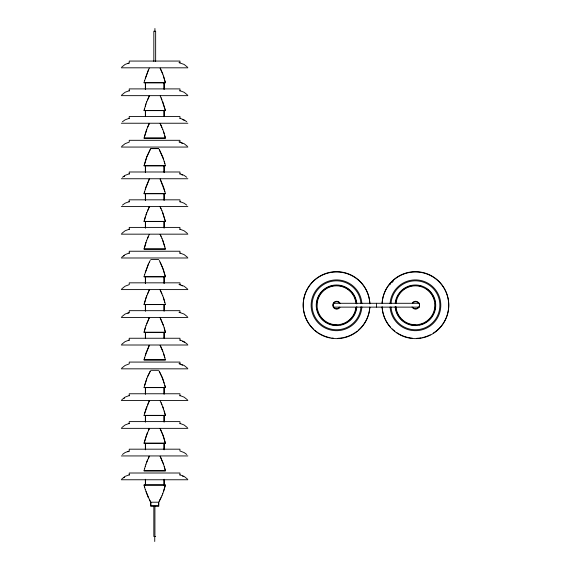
<?xml version="1.0" encoding="UTF-8"?>
<svg xmlns="http://www.w3.org/2000/svg" width="570" height="570" viewBox="0 0 570 570"><rect width="100%" height="100%" fill="white"/><g stroke="black" fill="none" stroke-linecap="round" stroke-linejoin="round"><path stroke-width="0.85" d="M144.588 80.513L144.011 82.821L165.464 82.821L163.554 76.081M144.588 108.307L144.011 110.623L165.464 110.623L162.799 101.766M144.588 191.442L144.011 193.75L165.464 193.75L163.554 187.01L160.206 179.058M144.588 274.533L144.011 276.842L165.464 276.842L163.554 270.102L160.206 262.15M144.588 357.661L144.011 359.969L165.464 359.969L163.554 353.229M144.588 468.59L144.011 470.898L165.464 470.898L164.246 466.338M144.659 80.584L148.35 69.989M144.659 135.959L146.682 129.347M145.229 216.992L144.011 221.552L165.464 221.552L162.799 212.695M144.659 274.605L148.35 264.01M145.229 327.836L144.011 332.395L165.464 332.395L164.246 327.836M149.269 345.278L145.927 353.229L144.139 359.812L165.336 359.812M144.659 385.377L147.488 376.727L150.231 371.155M144.659 413.286L149.269 400.831M144.659 468.661L145.229 466.338M145.3 78.339L149.269 68.129M145.927 103.875L144.139 110.459L165.336 110.459L161.125 97.784M145.3 106.141L146.682 101.766M145.3 189.268L149.326 179.172M145.927 242.385L144.011 249.126L165.464 249.126L162.799 240.276M145.3 272.36L149.269 262.15M145.927 325.648L144.139 332.239L165.336 332.239L163.554 325.648L160.206 317.704M145.3 355.495L149.326 345.392M145.3 466.424L145.927 464.158M163.554 491.661L165.464 484.92L144.011 484.92L144.588 487.229M146.682 212.695L144.139 221.388L165.336 221.388L161.987 210.665M145.991 214.897L149.269 206.86M146.682 240.276L144.139 248.969L165.336 248.969M146.682 295.745L144.011 304.594L165.464 304.594L163.554 297.853M145.991 325.741L149.269 317.704M146.682 378.765L144.011 387.614L165.464 387.614L164.887 385.306M146.682 406.674L144.011 415.523L165.464 415.523L164.246 410.963M145.991 464.244L147.488 460.019M162.799 493.77L165.336 485.077L144.139 485.077L145.229 489.48M146.746 101.859L149.269 95.931M146.746 240.369L148.35 236.293M146.746 323.632L149.326 317.811M147.488 432.438L144.011 443.325L165.464 443.325L163.554 436.577L160.206 428.633M146.746 462.142L149.269 456.207M161.987 495.8L162.728 493.677M147.552 99.836L149.326 96.038M147.552 127.416L149.326 123.619M147.552 210.765L149.326 206.967M147.552 238.345L149.269 234.434M147.552 293.807L149.326 290.016M147.552 376.827L150.288 371.277M147.552 404.736L149.326 400.945M161.923 495.701L159.244 501.379M149.269 123.505L147.488 127.317L144.011 138.197L165.464 138.197L164.887 135.888M149.269 179.058L145.927 187.01L144.139 193.593L165.336 193.593M149.269 289.902L145.991 297.939L144.139 304.437L165.336 304.437M149.269 428.633L145.991 436.67L144.139 443.168L165.336 443.168L162.728 434.561L160.149 428.74M148.414 430.592L149.326 428.74M148.414 458.173L149.326 456.321M161.061 497.646L159.194 501.258M150.231 149.383L146.682 156.985L144.011 165.841L165.464 165.841L164.246 161.282M150.288 149.504L146.746 157.085L144.139 165.685L165.336 165.685M149.326 262.257L150.231 260.383M121.795 67.068L125.101 64.424L129.248 62.857L129.248 61.061L179.935 61.061L179.935 62.857M121.795 94.912L125.101 92.262L129.248 90.701M121.795 146.312L125.101 143.668L129.248 142.108L129.248 140.305L179.935 140.305L180.07 142.493M121.795 233.415L125.101 230.772L129.248 229.204M121.795 257.241L125.101 254.598L129.248 253.037M121.795 288.84L125.101 286.197L129.248 284.63L129.248 282.834L179.935 282.834L180.07 285.021M121.795 316.685L125.101 314.034L129.248 312.474L129.248 310.671L179.935 310.671L179.935 312.474M121.795 344.259L125.101 341.615L129.248 340.048M121.795 368.085L125.101 365.441L129.248 363.881L129.248 362.078L179.935 362.078L180.07 364.266M121.795 399.77L125.101 397.126L129.248 395.559M121.795 427.614L125.101 424.964L129.248 423.403M121.795 479.014L125.101 476.37L129.248 474.81M122.422 121.766L125.101 119.843L129.248 118.275M122.422 177.277L125.101 175.353L129.248 173.786M122.422 205.122L125.101 203.191L129.248 201.63M122.422 454.468L125.101 452.544L129.248 450.977L129.248 449.181L179.935 449.181L179.935 450.977L184.082 452.544L186.761 454.468M123.718 176.757L124.581 176.144M123.718 256.008L124.581 255.388M123.718 398.53L124.581 397.917M123.718 477.781L124.581 477.161M127.837 63.655L129.105 63.249M127.837 313.265L129.105 312.866M127.837 451.775L129.105 451.369M129.105 118.667L129.248 116.48L179.935 116.48L180.07 118.667M129.105 202.015L129.248 199.828L179.935 199.828L180.07 202.015M129.105 340.44L129.248 338.252L179.935 338.252L180.07 340.44M129.105 423.795L129.248 421.601L179.935 421.601L180.07 423.795M121.317 67.816L187.865 67.816M144.139 82.664L165.336 82.664L162.799 73.965L160.206 68.129M121.317 95.653L187.865 95.653M121.317 123.234L187.865 123.234M144.139 138.04L165.336 138.04L163.554 131.456M121.317 147.06L187.865 147.06M150.737 148.549L158.738 148.549M150.815 148.62L158.66 148.62M121.317 178.745L187.865 178.745M121.317 206.582L187.865 206.582M121.317 234.163L187.865 234.163M121.317 257.989L187.865 257.989M150.737 259.549L158.738 259.549M144.139 276.685L165.336 276.685L162.728 268.078L159.244 260.383M121.317 289.589L187.865 289.589M121.317 317.426L187.865 317.426M121.317 345.007L187.865 345.007M121.317 368.833L187.865 368.833M150.737 370.322L158.738 370.322M144.139 387.457L165.336 387.457L162.799 378.765L159.244 371.155M121.317 400.518L187.865 400.518M144.139 415.366L165.336 415.366L162.799 406.674M121.317 428.355L187.865 428.355M121.317 455.936L187.865 455.936M144.139 470.742L165.336 470.742L163.554 464.158L160.206 456.207M121.317 479.762L187.865 479.762M155.646 536.513L153.836 536.513L153.836 506.374M178.987 62.622L184.082 64.424L187.388 67.068M179.935 90.701L184.082 92.262L187.388 94.912M179.935 118.275L184.082 119.843L186.761 121.766M178.987 141.866L184.082 143.668L187.388 146.312M179.935 173.786L184.082 175.353L186.761 177.277M179.935 201.63L184.082 203.191L186.761 205.122M179.935 229.204L184.082 230.772L187.388 233.415M179.935 253.037L184.082 254.598L187.388 257.241M178.987 284.394L184.082 286.197L187.388 288.84M178.987 312.232L184.082 314.034L187.388 316.685M179.935 340.048L184.082 341.615L187.388 344.259M178.987 363.639L184.082 365.441L187.388 368.085M179.935 395.559L184.082 397.126L187.388 399.77M179.935 423.403L184.082 424.964L187.388 427.614M179.935 474.81L184.082 476.37L187.388 479.014M181.346 142.899L182.535 143.362M181.346 174.584L182.535 175.047M181.346 285.428L182.535 285.891M181.346 364.672L182.535 365.135M182.535 119.536L184.602 120.633M182.535 341.309L184.602 342.406M182.535 476.064L183.618 476.591M159.244 149.383L162.799 156.985L164.816 163.604M159.194 149.504L163.483 159.187M159.194 371.277L161.923 376.827L164.181 383.133M149.326 499.498L150.288 501.258M150.231 501.379L145.991 491.575M160.149 68.243L162.728 74.064M160.206 95.931L161.923 99.836M160.206 123.505L162.728 129.44M160.149 123.619L161.923 127.416M160.149 179.172L164.816 191.513M160.206 206.86L161.923 210.765M160.149 206.967L161.061 208.82M160.206 234.434L161.923 238.345M160.149 234.548L161.061 236.4M160.206 289.902L162.728 295.837M160.149 290.016L161.923 293.807M160.149 317.811L163.483 325.741M160.206 345.278L162.799 351.12L164.816 357.732M160.149 345.392L162.728 351.213M160.206 400.831L161.923 404.736M160.149 456.321L163.483 464.244M161.125 402.691L163.483 408.868M148.35 497.753L145.3 489.395M161.987 238.246L164.816 246.888M162.799 129.347L164.181 133.715M162.799 295.745L164.816 302.357M376.499 303.29L376.499 307.13M179.935 91.05L179.935 88.899L129.248 88.899L129.248 91.05M179.935 174.142L179.935 171.99L129.248 171.99L129.248 174.142M179.935 229.56L179.935 227.409L129.248 227.409L129.248 229.56M179.935 253.386L179.935 251.235L129.248 251.235L129.248 253.386M179.935 395.915L179.935 393.763L129.248 393.763L129.248 395.915M179.935 475.159L179.935 473.007L129.248 473.007L129.248 475.159M164.132 82.821L164.132 89.248M164.132 110.623L164.132 116.244M164.132 165.841L164.132 172.268M164.132 193.75L164.132 200.177M164.132 221.552L164.132 227.979M164.132 276.842L164.132 283.269M164.132 304.594L164.132 311.028M164.132 332.395L164.132 338.017M164.132 387.614L164.132 394.048M164.132 415.523L164.132 421.957M164.132 443.325L164.132 449.751M164.132 479.292L164.132 484.92M164.046 82.664L164.046 89.233M164.046 110.459L164.046 116.209M164.046 165.685L164.046 172.254M164.046 193.593L164.046 200.163M164.046 221.388L164.046 227.964M164.046 276.685L164.046 283.254M164.046 304.437L164.046 311.006M164.046 332.239L164.046 337.982M164.046 387.457L164.046 394.027M164.046 415.366L164.046 421.935M164.046 443.168L164.046 449.737M164.046 479.327L164.046 485.077M158.66 502.134L158.66 505.512L150.815 505.512L150.815 502.134M155.646 61.361L155.646 31.229L153.836 31.229L153.836 61.361M154.919 28.5L154.919 31.229M154.919 506.267L154.919 536.513M154.741 536.513L154.741 541.5M145.428 82.664L145.428 89.233M145.428 110.459L145.428 116.209M145.428 165.685L145.428 172.254M145.428 193.593L145.428 200.163M145.428 221.388L145.428 227.964M145.428 276.685L145.428 283.254M145.428 304.437L145.428 311.006M145.428 332.239L145.428 337.982M145.428 387.457L145.428 394.027M145.428 415.366L145.428 421.935M145.428 443.168L145.428 449.737M145.428 479.327L145.428 485.077M145.35 82.821L145.35 89.248M145.35 110.623L145.35 116.244M145.35 165.841L145.35 172.268M145.35 193.75L145.35 200.177M145.35 221.552L145.35 227.979M145.35 276.842L145.35 283.269M145.35 304.594L145.35 311.028M145.35 332.395L145.35 338.017M145.35 387.614L145.35 394.048M145.35 415.523L145.35 421.957M145.35 443.325L145.35 449.751M145.35 479.292L145.35 484.92M369.816 307.102A33.338 33.338 0 0 1 358.58 330.009M357.255 331.12A33.338 33.338 0 0 1 343.126 337.675M342.271 337.839A33.338 33.338 0 0 1 337.924 338.302M333.578 338.202A33.338 33.338 0 0 1 331.847 338.003M330.115 337.711A33.338 33.338 0 0 1 318.815 333.229M318.081 332.759A33.338 33.338 0 0 1 314.619 330.108M313.329 328.926A33.338 33.338 0 0 1 322.919 274.569A33.338 33.338 0 0 1 369.852 303.611M369.816 307.401A33.338 33.338 0 0 1 319.065 333.685A33.338 33.338 0 0 1 319.685 276.528A33.338 33.338 0 0 1 369.852 303.917M356.82 306.575A20.32 20.32 0 0 1 326.04 322.691A20.32 20.32 0 0 1 325.962 287.95A20.32 20.32 0 0 1 356.813 303.917M355.894 307.365A19.458 19.458 0 0 1 326.247 321.808A19.458 19.458 0 0 1 326.161 288.833A19.458 19.458 0 0 1 355.887 303.126M356.328 307.408A19.9 19.9 0 0 1 353.578 315.588M353.115 316.314A19.9 19.9 0 0 1 340.468 324.807M337.02 325.192A19.9 19.9 0 0 1 317.034 309.225M316.649 305.769A19.9 19.9 0 0 1 319.506 295.004M319.969 294.277A19.9 19.9 0 0 1 323.389 290.365M324.045 289.809A19.9 19.9 0 0 1 326.938 287.864M328.484 287.102A19.9 19.9 0 0 1 334.326 285.52M338.658 285.506A19.9 19.9 0 0 1 350.892 291.505M351.476 292.139A19.9 19.9 0 0 1 353.97 295.688M354.74 297.234A19.9 19.9 0 0 1 356.051 301.366M361.886 306.895A25.393 25.393 0 0 1 323.418 327.038A25.393 25.393 0 0 1 323.318 283.618A25.393 25.393 0 0 1 361.879 303.575M360.96 306.838A24.467 24.467 0 0 1 323.895 326.24A24.467 24.467 0 0 1 323.803 284.409A24.467 24.467 0 0 1 360.953 303.639M339.962 307.365A3.926 3.926 0 0 1 333.977 308.035A3.926 3.926 0 0 1 334.362 302.029A3.926 3.926 0 0 1 340.212 303.447M339.613 307.13A3.506 3.506 0 0 1 334.269 307.729A3.506 3.506 0 0 1 334.611 302.371A3.506 3.506 0 0 1 339.834 303.632M382.135 302.891A33.338 33.338 0 0 1 432.395 276.308A33.338 33.338 0 0 1 433.264 333.151M430.222 334.861A33.338 33.338 0 0 1 422.833 337.497M421.137 337.839A33.338 33.338 0 0 1 416.791 338.302M412.445 338.202A33.338 33.338 0 0 1 396.948 332.759M394.839 331.227A33.338 33.338 0 0 1 392.196 328.926M390.393 327.038A33.338 33.338 0 0 1 382.149 307.251M389.702 284.836A32.675 32.675 0 0 1 390.799 283.511M382.135 303.19A33.338 33.338 0 0 1 432.886 276.906A33.338 33.338 0 0 1 432.267 334.056A33.338 33.338 0 0 1 382.099 306.674M391.961 282.542A32.675 32.675 0 0 1 393.179 281.352M395.209 303.133A20.32 20.32 0 0 1 426.41 288.213A20.32 20.32 0 0 1 425.74 322.791A20.32 20.32 0 0 1 395.138 306.667M396.057 303.226A19.458 19.458 0 0 1 425.947 288.933A19.458 19.458 0 0 1 425.305 322.05A19.458 19.458 0 0 1 395.993 306.61M435.188 303.076A19.9 19.9 0 0 1 434.525 310.828M434.269 311.647A19.9 19.9 0 0 1 424.251 323.126M423.474 323.489A19.9 19.9 0 0 1 419.335 324.807M415.886 325.192A19.9 19.9 0 0 1 405.12 322.328M404.394 321.865A19.9 19.9 0 0 1 401.059 319.086M400.475 318.452A19.9 19.9 0 0 1 395.551 306.639M395.623 303.176A19.9 19.9 0 0 1 396.549 298.944M397.176 297.326A19.9 19.9 0 0 1 398.836 294.277M399.328 293.571A19.9 19.9 0 0 1 406.567 287.465M407.351 287.102A19.9 19.9 0 0 1 413.193 285.52M417.525 285.506A19.9 19.9 0 0 1 421.764 286.432M426.431 288.719A19.9 19.9 0 0 1 434.917 301.366M390.065 303.689A25.393 25.393 0 0 1 428.533 283.554A25.393 25.393 0 0 1 428.633 326.973A25.393 25.393 0 0 1 390.072 307.016M390.992 303.753A24.467 24.467 0 0 1 428.056 284.344A24.467 24.467 0 0 1 428.148 326.183A24.467 24.467 0 0 1 390.999 306.952M412.288 303.019A3.926 3.926 0 0 1 418.266 302.349A3.926 3.926 0 0 1 417.888 308.356A3.926 3.926 0 0 1 412.039 306.938M418.48 307.13A3.506 3.506 0 0 1 412.929 307.508M412.637 303.254A3.506 3.506 0 0 1 418.701 303.632M419.57 303.29L333.429 303.29L333.429 307.13L419.57 307.13L419.57 303.29M158.738 502.213L150.737 502.213L150.737 506.374L158.738 506.374L158.738 502.213"/></g></svg>
